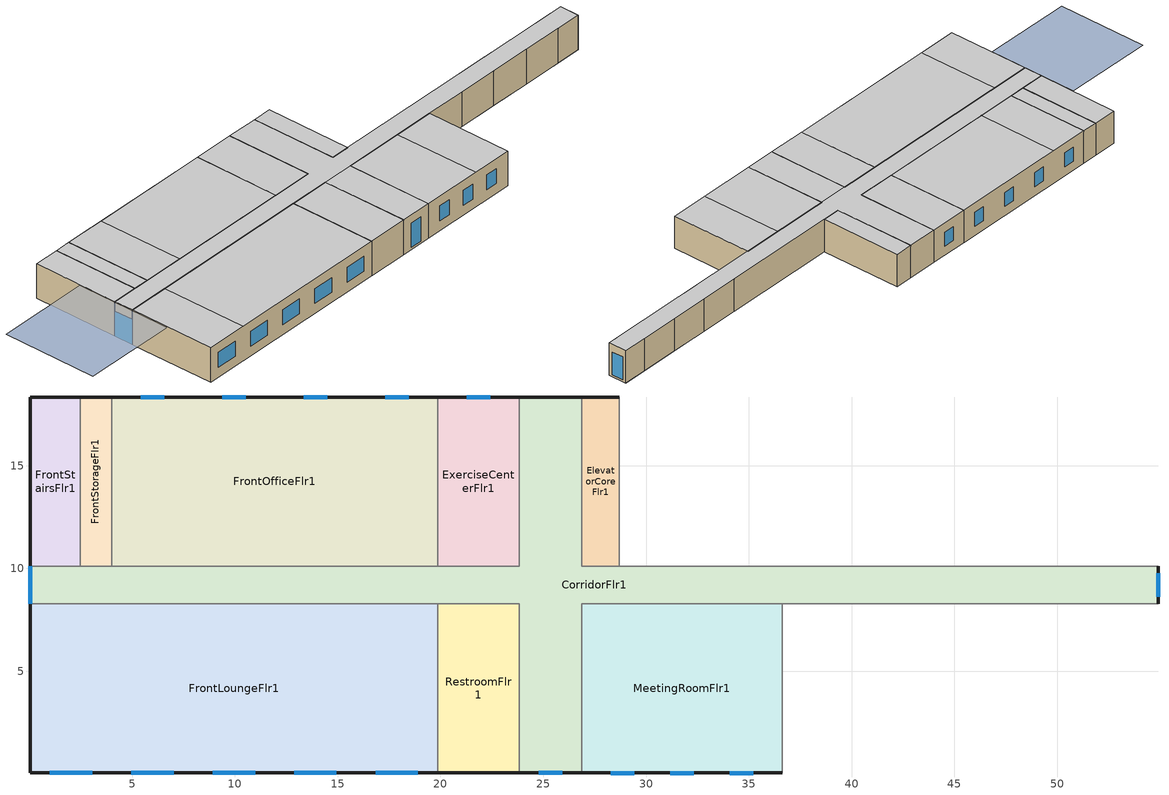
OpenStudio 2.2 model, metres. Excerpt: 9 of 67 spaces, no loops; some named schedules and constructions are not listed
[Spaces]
FrontStorageFlr1
 floor ground: 4.01,18.34 4.01,10.11 2.49,10.11 2.49,18.34 z0
 wall outside: 4.01,18.34 2.49,18.34 z0:3.35
 wall to FrontOfficeFlr1: 4.01,10.11 4.01,18.34 z0:3.35
 wall to CorridorFlr1: 2.49,10.11 4.01,10.11 z0:3.35
 wall to FrontStairsFlr1: 2.49,18.34 2.49,10.11 z0:3.35
 ceiling to FrontStorageFlr2: 4.01,10.11 4.01,18.34 2.49,18.34 2.49,10.11 z3.35
CorridorFlr1
 floor ground: 26.87,18.34 26.87,10.11 54.91,10.11 54.91,8.28 26.87,8.28 26.87,0.05 23.82,0.05 23.82,8.28 0.05,8.28 0.05,10.11 23.82,10.11 23.82,18.34 z0
 wall outside: 0.05,10.11 0.05,8.28 / 23.82,0.05 26.87,0.05 / 54.91,8.28 54.91,10.11 / 26.87,18.34 23.82,18.34 z0:3.35
 wall to RearStairsFlr1: 54.91,10.11 52.47,10.11 z0:3.35
 wall to FrontLoungeFlr1: 0.05,8.28 19.86,8.28 z0:3.35
 wall to GuestRoom104: 52.47,10.11 48.51,10.11 z0:3.35
 wall to LaundryRoomFlr1: 40.59,10.11 28.7,10.11 z0:3.35
 wall to MeetingRoomFlr1: 26.87,0.05 26.87,8.28 36.62,8.28 z0:3.35
 wall to ElevatorCoreFlr1: 28.7,10.11 26.87,10.11 26.87,18.34 z0:3.35
 wall to RestroomFlr1: 19.86,8.28 23.82,8.28 23.82,0.05 z0:3.35
 wall to GuestRoom102: 44.55,8.28 48.51,8.28 z0:3.35
 wall to FrontStairsFlr1: 2.49,10.11 0.05,10.11 z0:3.35
 wall to RearStorageFlr1: 52.47,8.28 54.91,8.28 z0:3.35
 wall to MechanicalRoomFlr1: 36.62,8.28 40.59,8.28 z0:3.35
 wall to ExerciseCenterFlr1: 23.82,18.34 23.82,10.11 19.86,10.11 z0:3.35
 wall to EmployeeLoungeFlr1: 44.55,10.11 40.59,10.11 z0:3.35
 wall to GuestRoom101: 40.59,8.28 44.55,8.28 z0:3.35
 wall to GuestRoom105: 48.51,10.11 44.55,10.11 z0:3.35
 wall to GuestRoom103: 48.51,8.28 52.47,8.28 z0:3.35
 wall to FrontOfficeFlr1: 19.86,10.11 4.01,10.11 z0:3.35
 window: 0.05,10.11 0.05,8.28 z0:2.44; 24.78,0.05 25.92,0.05 / 54.91,8.62 54.91,9.76 z0.19:2.55
 ceiling to CorridorFlr2: 54.91,8.28 54.91,10.11 26.87,10.11 26.87,18.34 23.82,18.34 23.82,10.11 0.05,10.11 0.05,8.28 z3.35
 ceiling to GuestRoom206_208: 26.87,0.05 26.87,8.28 23.82,8.28 23.82,0.05 z3.35
FrontLoungeFlr1
 floor ground: 19.86,8.28 19.86,0.05 0.05,0.05 0.05,8.28 z0
 wall outside: 0.05,8.28 0.05,0.05 19.86,0.05 z0:3.35
 wall to RestroomFlr1: 19.86,0.05 19.86,8.28 z0:3.35
 window: 16.85,0.05 18.91,0.05 / 12.89,0.05 14.94,0.05 / 8.93,0.05 10.98,0.05 / 1,0.05 3.06,0.05 / 4.97,0.05 7.02,0.05 z0.95:2.4
 ceiling to GuestRoom201: 4.01,0.05 4.01,8.28 0.05,8.28 0.05,0.05 z3.35
 ceiling to GuestRoom202_205: 19.86,0.05 19.86,8.28 4.01,8.28 4.01,0.05 z3.35
ExerciseCenterFlr1
 floor ground: 23.82,18.34 23.82,10.11 19.86,10.11 19.86,18.34 z0
 wall outside: 23.82,18.34 19.86,18.34 z0:3.35
 wall to FrontOfficeFlr1: 19.86,18.34 19.86,10.11 z0:3.35
 window: 22.41,18.34 21.27,18.34 z0.95:2.4
 ceiling to GuestRoom220_223: 23.82,10.11 23.82,18.34 19.86,18.34 19.86,10.11 z3.35
FrontStairsFlr1
 floor ground: 2.49,18.34 2.49,10.11 0.05,10.11 0.05,18.34 z0
 wall outside: 2.49,18.34 0.05,18.34 0.05,10.11 z0:3.35
 ceiling to FrontStairsFlr2: 2.49,10.11 2.49,18.34 0.05,18.34 0.05,10.11 z3.35
RestroomFlr1
 floor ground: 23.82,8.28 23.82,0.05 19.86,0.05 19.86,8.28 z0
 wall outside: 19.86,0.05 23.82,0.05 z0:3.35
 ceiling to GuestRoom206_208: 23.82,0.05 23.82,8.28 19.86,8.28 19.86,0.05 z3.35
MeetingRoomFlr1
 floor ground: 36.62,8.28 36.62,0.05 26.87,0.05 26.87,8.28 z0
 wall outside: 26.87,0.05 36.62,0.05 z0:3.35
 wall to MechanicalRoomFlr1: 36.62,0.05 36.62,8.28 z0:3.35
 window: 34.07,0.05 35.21,0.05 / 28.28,0.05 29.42,0.05 / 31.18,0.05 32.32,0.05 z0.95:2.4
 ceiling to GuestRoom206_208: 32.66,0.05 32.66,8.28 26.87,8.28 26.87,0.05 z3.35
 ceiling to GuestRoom209_212: 36.62,0.05 36.62,8.28 32.66,8.28 32.66,0.05 z3.35
FrontOfficeFlr1
 floor ground: 19.86,18.34 19.86,10.11 4.01,10.11 4.01,18.34 z0
 wall outside: 19.86,18.34 4.01,18.34 z0:3.35
 window: 14.49,18.34 13.35,18.34 / 10.52,18.34 9.39,18.34 / 18.45,18.34 17.31,18.34 / 6.56,18.34 5.42,18.34 z0.95:2.4
 ceiling to GuestRoom224: 7.97,10.11 7.97,18.34 4.01,18.34 4.01,10.11 z3.35
 ceiling to GuestRoom220_223: 19.86,10.11 19.86,18.34 7.97,18.34 7.97,10.11 z3.35
ElevatorCoreFlr1
 floor ground: 28.7,18.34 28.7,10.11 26.87,10.11 26.87,18.34 z0
 wall outside: 28.7,18.34 26.87,18.34 z0:3.35
 wall to LaundryRoomFlr1: 28.7,10.11 28.7,18.34 z0:3.35
 ceiling to ElevatorCoreFlr2: 28.7,10.11 28.7,18.34 26.87,18.34 26.87,10.11 z3.35
shading: 0,4.57 0,13.72 -9.14,13.72 -9.14,4.57 z3.35
[Site]
Ste Agathe Des Monts_PQ_CAN: Latitude {deg}=46.05; Longitude {deg}=-74.28; Time Zone {hr}=-5; Elevation {m}=395; Terrain=Suburbs
[Building]
NECB 2011-SmallHotel-NECB HDD Method-CAN_PQ_Ste.Agathe.des.Monts.717200_CWEC.epw created: 2017-07-10 18:56:49 +0000: North Axis {deg}=180; Default Construction Set=NECB 2011 - SmHotel - NECB HDD Method at climate 7a; Standards Number of Stories=4; Standards Number of Above Ground Stories=4; Standards Building Type=SmallHotel
[Site:GroundTemperature:BuildingSurface]
19.527, 19.502, 19.536, 19.598, 20.002, 21.64, 22.225, 22.375, 21.449, 20.121, 19.802, 19.633
[Site:WaterMainsTemperature]
Calculation Method=Correlation; Annual Average Outdoor Air Temperature {C}=3.38333; Maximum Difference In Monthly Average Outdoor Air Temperatures {deltaC}=29.6
[SizingPeriod:DesignDay] Barometric Pressure {Pa}=96669; Sky Clearness=0; Rain Indicator=0; Snow Indicator=0; Day of Month=21; Daylight Saving Time Indicator=0; Humidity Indicating Type=Wetbulb; Dry-Bulb Temperature Range Modifier Type=DefaultMultipliers
Name | Maximum Dry-Bulb Temperature {C} | Daily Dry-Bulb Temperature Range {deltaC} | Humidity Indicating Conditions at Maximum Dry-Bulb | Wind Speed {m/s} | Wind Direction {deg} | Month | Day Type | Solar Model Indicator | ASHRAE Taub | ASHRAE Taud
Ste Agathe Des Monts Ann Clg .4% Condns DB=>MWB | 27.5 | 10.8 | 20.1 | 3.9 | 270 | 7 | SummerDesignDay | ASHRAETau | 0.421 | 2.117
Ste Agathe Des Monts Ann Htg 99.6% Condns DB | -28.1 | 0 | -28.1 | 2 | 300 | 1 | WinterDesignDay | ASHRAEClearSky
Ste Agathe Des Monts Ann Clg .4% Condns WB=>MDB | 25.4 | 10.8 | 21.6 | 3.9 | 270 | 7 | SummerDesignDay | ASHRAETau | 0.421 | 2.117
[Material:NoMass]
CP02 CARPET PAD: Roughness=VeryRough; Thermal Resistance {m2-K/W}=0.21648; Thermal Absorptance=0.9; Solar Absorptance=0.7; Visible Absorptance=0.8
[Material]
Name | Roughness | Thickness {m} | Conductivity {W/m-K} | Density {kg/m3} | Specific Heat {J/kg-K} | Thermal Absorptance | Solar Absorptance | Visible Absorptance
100mm Normalweight concrete floor | MediumSmooth | 0.1016 | 2.31 | 2322 | 832
G01 13mm gypsum board | Smooth | 0.0127 | 0.16 | 800 | 1090 | 0.9 | 0.7 | 0.5
G05 25mm wood | MediumSmooth | 0.0254 | 0.15 | 608 | 1630 | 0.9 | 0.5 | 0.5
[Construction]
Typical Interior Floor: 100mm Normalweight concrete floor, CP02 CARPET PAD
Typical Interior Wall: G01 13mm gypsum board, G01 13mm gypsum board
Typical Interior Ceiling: CP02 CARPET PAD, 100mm Normalweight concrete floor
Typical Interior Window: Clear 3mm
Typical Interior Door; Typical Interior Partition: G05 25mm wood
Customized Fenestration: cond=0.220 tvis=0.220 tsol=0.232: Customized Fenestration:: cond=0.220 tvis=0.220 tsol=0.232
Customized Fenestration: cond=0.220 tvis=0.441 tsol=0.279: Customized Fenestration:: cond=0.220 tvis=0.441 tsol=0.279
Customized Fenestration: cond=0.220 tvis=0.294 tsol=0.332: Customized Fenestration:: cond=0.220 tvis=0.294 tsol=0.332
Customized Fenestration: cond=0.220 tvis=0.898 tsol=0.837: Customized Fenestration:: cond=0.220 tvis=0.898 tsol=0.837
[DefaultConstructionSet]
NECB 2011 - SmHotel - NECB HDD Method at climate 7a: Default Exterior Surface Constructions=NECB 2011 - SmHotel - NECB HDD Method at climate 7a; Default Interior Surface Constructions=Default Surface Constructions 2; Default Ground Contact Surface Constructions=NECB 2011 - SmHotel - NECB HDD Method at climate 7a 1; Default Exterior SubSurface Constructions=NECB 2011 - SmHotel - NECB HDD Method at climate 7a; Default Interior SubSurface Constructions=Default Sub Surface Constructions 2; Interior Partition Construction=Typical Interior Partition
[DefaultSurfaceConstructions]
Name | Floor Construction | Wall Construction | Roof Ceiling Construction
Default Surface Constructions 2 | Typical Interior Floor | Typical Interior Wall | Typical Interior Ceiling
NECB 2011 - SmHotel - NECB HDD Method at climate 7a | Customized opaque construction {a6e7ea7f-7607-4805-b6ab-e3c6c3fc70d7} to conductance of 0.162 | Customized opaque construction {b1065de8-b083-484d-bc1b-9ff284eba74e} to conductance of 0.21 | Customized opaque construction {c2446f6f-2fca-486a-87e4-45e2362b6878} to conductance of 0.162
NECB 2011 - SmHotel - NECB HDD Method at climate 7a 1 | Customized opaque construction {6933e393-e28a-42cd-90f4-1a7d83c6dbea} to conductance of 0.757 | Customized opaque construction {6933e393-e28a-42cd-90f4-1a7d83c6dbea} to conductance of 0.284 | Customized opaque construction {6933e393-e28a-42cd-90f4-1a7d83c6dbea} to conductance of 0.284
[DefaultSubSurfaceConstructions]
Name | Fixed Window Construction | Operable Window Construction | Door Construction | Glass Door Construction | Overhead Door Construction | Skylight Construction | Tubular Daylight Dome Construction | Tubular Daylight Diffuser Construction
Default Sub Surface Constructions 2 | Typical Interior Window | Typical Interior Window | Typical Interior Door
NECB 2011 - SmHotel - NECB HDD Method at climate 7a | Customized Fenestration: cond=0.220 tvis=0.220 tsol=0.232 | Customized Fenestration: cond=0.220 tvis=0.220 tsol=0.232 | Customized opaque construction {96dbfd13-5a6a-419a-9ff9-21efb5ac7940} to conductance of 2.2 | Customized Fenestration: cond=0.220 tvis=0.441 tsol=0.279 | Customized opaque construction {4af602e5-9f6e-49a5-af83-63649e8fe2f2} to conductance of 2.2 | Customized Fenestration: cond=0.220 tvis=0.294 tsol=0.332 | Customized Fenestration: cond=0.220 tvis=0.898 tsol=0.837 | Customized Fenestration: cond=0.220 tvis=0.898 tsol=0.837
[WindowMaterial:Glazing]
Clear 3mm: Optical Data Type=SpectralAverage; Thickness {m}=0.003; Solar Transmittance at Normal Incidence=0.837; Front Side Solar Reflectance at Normal Incidence=0.075; Back Side Solar Reflectance at Normal Incidence=0.075; Visible Transmittance at Normal Incidence=0.898; Front Side Visible Reflectance at Normal Incidence=0.081; Back Side Visible Reflectance at Normal Incidence=0.081; Infrared Transmittance at Normal Incidence=0; Front Side Infrared Hemispherical Emissivity=0.84; Back Side Infrared Hemispherical Emissivity=0.84; Conductivity {W/m-K}=0.9; Dirt Correction Factor for Solar and Visible Transmittance=1; Solar Diffusing=No
[WindowMaterial:SimpleGlazingSystem] U-Factor {W/m2-K}=2.2; Solar Heat Gain Coefficient=0.6; Visible Transmittance=0.21
Customized Fenestration:: cond=0.220 tvis=0.220 tsol=0.232; Customized Fenestration:: cond=0.220 tvis=0.441 tsol=0.279; Customized Fenestration:: cond=0.220 tvis=0.294 tsol=0.332; Customized Fenestration:: cond=0.220 tvis=0.898 tsol=0.837
[Space] Building Story=BuildingStory1
Name | Space Type | Thermal Zone
FrontStorageFlr1 | Space Function Storage area - occsens | Sp-FrontStorageFlr1 Sys-4 Flr-2 Sch-E HPlcmt-north ZN
CorridorFlr1 | Space Function Corr. >= 2.4m wide-sch-F | Sp-CorridorFlr1 Sys-3 Flr-2 Sch-F HPlcmt-north ZN
ElevatorCoreFlr1 | Space Function Lobby - elevator | Sp-ElevatorCoreFlr1 Sys-3 Flr-2 Sch-C HPlcmt-north ZN
FrontLoungeFlr1 | Space Function Hotel/Motel - lobby | Sp-FrontLoungeFlr1 Sys-3 Flr-2 Sch-H HPlcmt-south ZN
ExerciseCenterFlr1 | Space Function Gym - fitness | Sp-ExerciseCenterFlr1 Sys-6 Flr-2 Sch-B HPlcmt-north ZN
FrontStairsFlr1 | Space Function Stairway-sch-F | Sp-FrontStairsFlr1 Sys-4 Flr-2 Sch-F HPlcmt-west ZN
RestroomFlr1 | Space Function Washroom-sch-F | Sp-RestroomFlr1 Sys-3 Flr-2 Sch-F HPlcmt-south ZN
MeetingRoomFlr1 | Space Function Electrical/Mechanical-sch-F | Sp-MeetingRoomFlr1 Sys-3 Flr-2 Sch-F HPlcmt-south ZN
FrontOfficeFlr1 | Space Function Office - enclosed | Sp-FrontOfficeFlr1 Sys-6 Flr-2 Sch-A HPlcmt-north ZN
[SpaceType] Standards Building Type=Space Function
Name | Default Schedule Set | Design Specification Outdoor Air Object | Standards Space Type
Space Function Corr. >= 2.4m wide-sch-F | Space Function Corr. >= 2.4m wide-sch-F Schedule Set | Space Function Corr. >= 2.4m wide-sch-F Ventilation | Corr. >= 2.4m wide-sch-F
Space Function Lobby - elevator | Space Function Lobby - elevator Schedule Set | Space Function Lobby - elevator Ventilation | Lobby - elevator
Space Function Gym - fitness | Space Function Gym - fitness Schedule Set | Space Function Gym - fitness Ventilation | Gym - fitness
Space Function Hotel/Motel - lobby | Space Function Hotel/Motel - lobby Schedule Set | Space Function Hotel/Motel - lobby Ventilation | Hotel/Motel - lobby
Space Function Office - enclosed | Space Function Office - enclosed Schedule Set | Space Function Office - enclosed Ventilation | Office - enclosed
Space Function Stairway-sch-F | Space Function Stairway-sch-F Schedule Set | Space Function Stairway-sch-F Ventilation | Stairway-sch-F
Space Function Storage area - occsens | Space Function Storage area - occsens Schedule Set | Space Function Storage area - occsens Ventilation | Storage area - occsens
Space Function Electrical/Mechanical-sch-F | Space Function Electrical/Mechanical-sch-F Schedule Set | Space Function Electrical/Mechanical-sch-F Ventilation | Electrical/Mechanical-sch-F
Space Function Washroom-sch-F | Space Function Washroom-sch-F Schedule Set | Space Function Washroom-sch-F Ventilation | Washroom-sch-F
[People:Definition] Number of People Calculation Method=People/Area; Fraction Radiant=0.3
Name | People per Space Floor Area {person/m2}
Space Function Corr. >= 2.4m wide-sch-F People Definition; Space Function Storage area - occsens People Definition | 0.0100104
Space Function Electrical/Mechanical-sch-F People Definition; Space Function Stairway-sch-F People Definition | 0.0049514
Space Function Gym - fitness People Definition | 0.199993
Space Function Hotel/Motel - lobby People Definition; Space Function Lobby - elevator People Definition | 0.0999967
Space Function Office - enclosed People Definition | 0.0500522
Space Function Washroom-sch-F People Definition | 0.0333681
[People] Work Efficiency Schedule=Work Efficiency Schedule; Clothing Insulation Schedule=Clothing Schedule; Air Velocity Schedule=Air Velocity Schedule
Name | People Definition | Space or SpaceType
Space Function Corr. >= 2.4m wide-sch-F People | Space Function Corr. >= 2.4m wide-sch-F People Definition | Space Function Corr. >= 2.4m wide-sch-F
Space Function Electrical/Mechanical-sch-F People | Space Function Electrical/Mechanical-sch-F People Definition | Space Function Electrical/Mechanical-sch-F
Space Function Gym - fitness People | Space Function Gym - fitness People Definition | Space Function Gym - fitness
Space Function Hotel/Motel - lobby People | Space Function Hotel/Motel - lobby People Definition | Space Function Hotel/Motel - lobby
Space Function Lobby - elevator People | Space Function Lobby - elevator People Definition | Space Function Lobby - elevator
Space Function Office - enclosed People | Space Function Office - enclosed People Definition | Space Function Office - enclosed
Space Function Stairway-sch-F People | Space Function Stairway-sch-F People Definition | Space Function Stairway-sch-F
Space Function Storage area - occsens People | Space Function Storage area - occsens People Definition | Space Function Storage area - occsens
Space Function Washroom-sch-F People | Space Function Washroom-sch-F People Definition | Space Function Washroom-sch-F
[Lights:Definition] Design Level Calculation Method=Watts/Area; Fraction Radiant=0.5; Fraction Visible=0.2
Name | Watts per Space Floor Area {W/m2}
Space Function Corr. >= 2.4m wide-sch-F Lights Definition | 7.09994
Space Function Electrical/Mechanical-sch-F Lights Definition | 13.2999
Space Function Gym - fitness Lights Definition | 9.79992
Space Function Hotel/Motel - lobby Lights Definition | 11.3999
Space Function Lobby - elevator Lights Definition | 6.89994
Space Function Office - enclosed Lights Definition | 11.8999
Space Function Stairway-sch-F Lights Definition | 7.39994
Space Function Storage area - occsens Lights Definition | 6.11995
Space Function Washroom-sch-F Lights Definition | 9.44992
[Lights]
Name | Lights Definition | Space or SpaceType
Space Function Corr. >= 2.4m wide-sch-F Lights | Space Function Corr. >= 2.4m wide-sch-F Lights Definition | Space Function Corr. >= 2.4m wide-sch-F
Space Function Electrical/Mechanical-sch-F Lights | Space Function Electrical/Mechanical-sch-F Lights Definition | Space Function Electrical/Mechanical-sch-F
Space Function Gym - fitness Lights | Space Function Gym - fitness Lights Definition | Space Function Gym - fitness
Space Function Hotel/Motel - lobby Lights | Space Function Hotel/Motel - lobby Lights Definition | Space Function Hotel/Motel - lobby
Space Function Lobby - elevator Lights | Space Function Lobby - elevator Lights Definition | Space Function Lobby - elevator
Space Function Office - enclosed Lights | Space Function Office - enclosed Lights Definition | Space Function Office - enclosed
Space Function Stairway-sch-F Lights | Space Function Stairway-sch-F Lights Definition | Space Function Stairway-sch-F
Space Function Storage area - occsens Lights | Space Function Storage area - occsens Lights Definition | Space Function Storage area - occsens
Space Function Washroom-sch-F Lights | Space Function Washroom-sch-F Lights Definition | Space Function Washroom-sch-F
[DesignSpecification:OutdoorAir] Outdoor Air Method=Sum
Name | Outdoor Air Flow per Floor Area {m3/s-m2}
Space Function Corr. >= 2.4m wide-sch-F Ventilation; Space Function Electrical/Mechanical-sch-F Ventilation; Space Function Stairway-sch-F Ventilation; Space Function Washroom-sch-F Ventilation | 0.0003048
Space Function Gym - fitness Ventilation | 0.0043688
Space Function Hotel/Motel - lobby Ventilation | 0.0014478
Space Function Lobby - elevator Ventilation | 0.0041148
Space Function Office - enclosed Ventilation | 0.0004318
Space Function Storage area - occsens Ventilation | 0.0003556
[DefaultScheduleSet] People Activity Level Schedule=NECB-Activity; Infiltration Schedule=Always On
Name | Number of People Schedule | Lighting Schedule | Electric Equipment Schedule
Space Function Corr. >= 2.4m wide-sch-F Schedule Set; Space Function Electrical/Mechanical-sch-F Schedule Set; Space Function Stairway-sch-F Schedule Set; Space Function Washroom-sch-F Schedule Set | NECB-F-Occupancy | NECB-F-Lighting | NECB-F-Electric-Equipment
Space Function Gym - fitness Schedule Set | NECB-B-Occupancy | NECB-B-Lighting | NECB-B-Electric-Equipment
Space Function Hotel/Motel - lobby Schedule Set | NECB-H-Occupancy | NECB-H-Lighting | NECB-H-Electric-Equipment
Space Function Lobby - elevator Schedule Set | NECB-C-Occupancy | NECB-C-Lighting | NECB-C-Electric-Equipment
Space Function Office - enclosed Schedule Set | NECB-A-Occupancy | NECB-A-Lighting | NECB-A-Electric-Equipment
Space Function Storage area - occsens Schedule Set | NECB-E-Occupancy | NECB-E-Lighting | NECB-E-Electric-Equipment
[ThermostatSetpoint:DualSetpoint]
Name | Heating Setpoint Temperature Schedule | Cooling Setpoint Temperature Schedule
Space Function Corr. >= 2.4m wide-sch-F Thermostat 8; Space Function Washroom-sch-F Thermostat 2; Space Function Electrical/Mechanical-sch-F Thermostat 4; Space Function Stairway-sch-F Thermostat 14 | NECB-F-Thermostat Setpoint-Heating | NECB-F-Thermostat Setpoint-Cooling
Space Function Lobby - elevator Thermostat 6 | NECB-C-Thermostat Setpoint-Heating | NECB-C-Thermostat Setpoint-Cooling
Space Function Hotel/Motel - lobby Thermostat 2 | NECB-H-Thermostat Setpoint-Heating | NECB-H-Thermostat Setpoint-Cooling
Space Function Storage area - occsens Thermostat 12 | NECB-E-Thermostat Setpoint-Heating | NECB-E-Thermostat Setpoint-Cooling
Space Function Gym - fitness Thermostat 2 | NECB-B-Thermostat Setpoint-Heating | NECB-B-Thermostat Setpoint-Cooling
Space Function Office - enclosed Thermostat 2 | NECB-A-Thermostat Setpoint-Heating | NECB-A-Thermostat Setpoint-Cooling
[ElectricEquipment:Definition] Design Level Calculation Method=Watts/Area; Fraction Radiant=0.5
Name | Watts per Space Floor Area {W/m2}
Space Function Electrical/Mechanical-sch-F Elec Equip Definition; Space Function Gym - fitness Elec Equip Definition; Space Function Lobby - elevator Elec Equip Definition; Space Function Storage area - occsens Elec Equip Definition; Space Function Washroom-sch-F Elec Equip Definition | 0.999992
Space Function Hotel/Motel - lobby Elec Equip Definition | 2.49998
Space Function Office - enclosed Elec Equip Definition | 7.49994
[ElectricEquipment]
Name | Electric Equipment Definition | Space or SpaceType
Space Function Electrical/Mechanical-sch-F Elec Equip | Space Function Electrical/Mechanical-sch-F Elec Equip Definition | Space Function Electrical/Mechanical-sch-F
Space Function Gym - fitness Elec Equip | Space Function Gym - fitness Elec Equip Definition | Space Function Gym - fitness
Space Function Hotel/Motel - lobby Elec Equip | Space Function Hotel/Motel - lobby Elec Equip Definition | Space Function Hotel/Motel - lobby
Space Function Lobby - elevator Elec Equip | Space Function Lobby - elevator Elec Equip Definition | Space Function Lobby - elevator
Space Function Office - enclosed Elec Equip | Space Function Office - enclosed Elec Equip Definition | Space Function Office - enclosed
Space Function Storage area - occsens Elec Equip | Space Function Storage area - occsens Elec Equip Definition | Space Function Storage area - occsens
Space Function Washroom-sch-F Elec Equip | Space Function Washroom-sch-F Elec Equip Definition | Space Function Washroom-sch-F
[SpaceInfiltration:DesignFlowRate] Schedule=Always On Discrete; Design Flow Rate Calculation Method=Flow/ExteriorArea; Flow per Exterior Surface Area {m3/s-m2}=0.00025; Constant Term Coefficient=0; Temperature Term Coefficient=0; Velocity Term Coefficient=0.224; Velocity Squared Term Coefficient=0
Name | Space or SpaceType
CorridorFlr1 Infiltration | CorridorFlr1
ElevatorCoreFlr1 Infiltration | ElevatorCoreFlr1
ExerciseCenterFlr1 Infiltration | ExerciseCenterFlr1
FrontLoungeFlr1 Infiltration | FrontLoungeFlr1
FrontOfficeFlr1 Infiltration | FrontOfficeFlr1
FrontStairsFlr1 Infiltration | FrontStairsFlr1
FrontStorageFlr1 Infiltration | FrontStorageFlr1
MeetingRoomFlr1 Infiltration | MeetingRoomFlr1
RestroomFlr1 Infiltration | RestroomFlr1
[ThermalZone] Use Ideal Air Loads=No
Name | Thermostat
Sp-CorridorFlr1 Sys-3 Flr-2 Sch-F HPlcmt-north ZN | Space Function Corr. >= 2.4m wide-sch-F Thermostat 8
Sp-RestroomFlr1 Sys-3 Flr-2 Sch-F HPlcmt-south ZN | Space Function Washroom-sch-F Thermostat 2
Sp-MeetingRoomFlr1 Sys-3 Flr-2 Sch-F HPlcmt-south ZN | Space Function Electrical/Mechanical-sch-F Thermostat 4
Sp-ElevatorCoreFlr1 Sys-3 Flr-2 Sch-C HPlcmt-north ZN | Space Function Lobby - elevator Thermostat 6
Sp-FrontLoungeFlr1 Sys-3 Flr-2 Sch-H HPlcmt-south ZN | Space Function Hotel/Motel - lobby Thermostat 2
Sp-FrontStairsFlr1 Sys-4 Flr-2 Sch-F HPlcmt-west ZN | Space Function Stairway-sch-F Thermostat 14
Sp-FrontStorageFlr1 Sys-4 Flr-2 Sch-E HPlcmt-north ZN | Space Function Storage area - occsens Thermostat 12
Sp-ExerciseCenterFlr1 Sys-6 Flr-2 Sch-B HPlcmt-north ZN | Space Function Gym - fitness Thermostat 2
Sp-FrontOfficeFlr1 Sys-6 Flr-2 Sch-A HPlcmt-north ZN | Space Function Office - enclosed Thermostat 2
[BuildingStory]
BuildingStory1
[Schedule:Ruleset]
Name | Default Day Schedule
NECB-F-Thermostat Setpoint-Heating | NECB-F-Thermostat Setpoint-Heating Default
NECB-F-Thermostat Setpoint-Cooling | NECB-F-Thermostat Setpoint-Cooling Default
[Schedule:Constant]
Always On Discrete: Value=1
